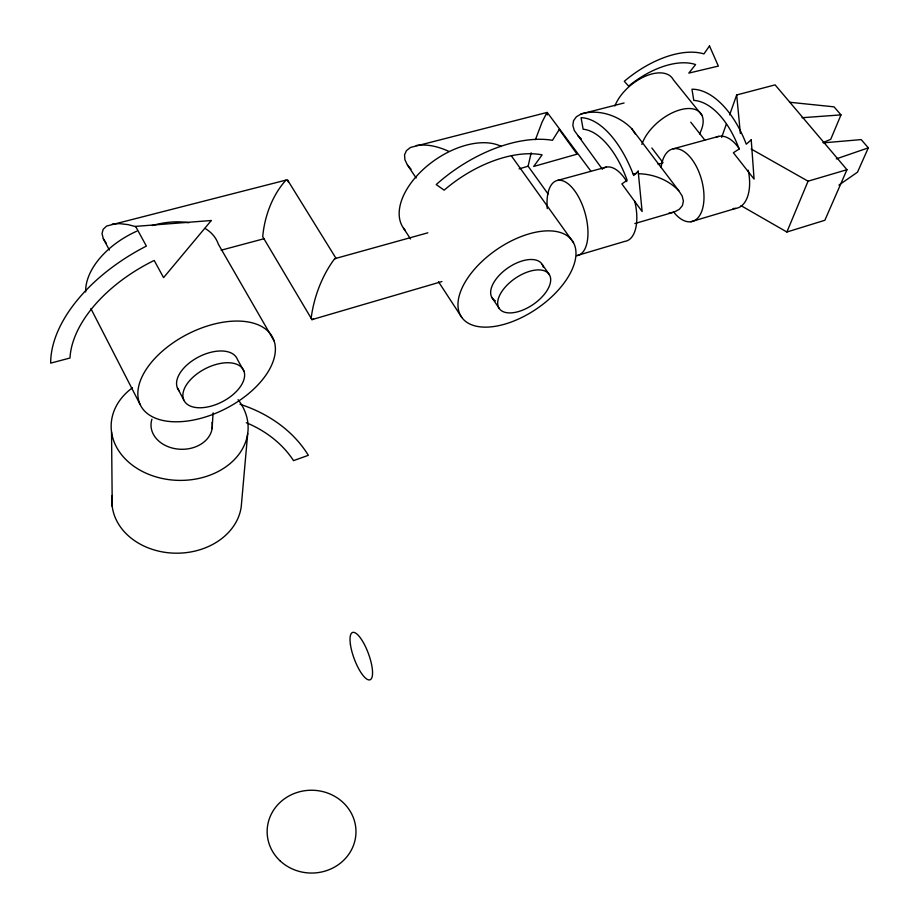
<?xml version="1.0" encoding="UTF-8"?>
<svg xmlns="http://www.w3.org/2000/svg" width="919" height="919" viewBox="0 0 919 919"><rect width="100%" height="100%" fill="white"/><g stroke="black" fill="none" stroke-linecap="round" stroke-linejoin="round"><path stroke-width="1.38" d="M548.115 194.001L528.115 166.201L531.159 152.807M212.117 428.61L213.093 412.872M547.322 114.944L547.023 112.451L410.414 147.477L406.428 150.659L404.555 154.84L404.9 159.734L407.427 164.983L416.135 177.964M247.716 433.469L241.226 506.806A64.881 52.222 -0.1 0 1 169.716 552.893A64.881 52.222 -0.1 0 1 112.233 495.513M535.444 139.631L542.13 121.986L547.023 112.451M721.656 137.379L726.343 124.122M729.64 114.841L736.682 94.956L775.108 84.881L846.962 169.705L824.86 220.273L786.882 232.013L741.001 205.638M786.882 232.013L808.054 181.181L846.962 169.705M789.559 102.25L834.038 106.845L840.988 114.886L830.73 139.32L822.907 142.617M823.585 142.836L861.195 139.596L868.317 147.856L857.53 172.152L838.932 185.075M427.852 232.806L334.619 258.733C321.949 275.757 313.907 297.055 311.173 318.066L311.955 319.628L441.89 281.559M334.619 258.733L336.101 258.469L287.647 180.181L286.004 180.101C272.288 195.184 264.5 216.493 262.719 236.688L311.955 319.628L313.551 319.077M624.081 102.974L581.107 113.967L576.339 116.828L573.513 120.734L572.836 125.398L574.306 130.498L602.347 169.188M634.834 223.558L674.144 212.059L679.244 209.383L682.403 205.626L683.403 201.043L682.162 195.954L678.727 190.681L631.835 128.752C619.142 115.691 598.889 108.672 581.107 113.967M286.004 180.101L106.627 226.04L103.169 229.279L102.032 233.587L103.296 238.664L109.35 250.037M836.324 158.884L868.317 147.856M690.904 221.743L735.843 208.395M557.615 180.411L606.264 167.109M673.179 148.821L718.635 136.391M221.169 250.186L264.04 238.722M519.109 168.889L528.115 166.201M668.802 213.197L674.144 212.059M416.238 145.512C427.392 143.801 438.662 146.707 448.771 151.348M802.011 117.735L840.988 114.886M112.21 224.11L119.527 223.627L128.086 224.627L135.966 226.706M633.248 173.852L635.868 173.794M638.498 173.737C653.317 174.001 668.423 179.848 678.727 190.681M751.214 149.027L808.054 181.181M577.833 135.702L581.382 138.999M407.427 164.983L411.034 169.211M701.817 115.082L673.317 79.746A36.358 20.321 -39.3 0 0 644.564 76.553A36.358 20.321 -39.3 0 0 614.868 105.961M690.755 122.17L704.793 140.067M651.847 147.982L663.036 162.709M547.506 112.807L590.676 170.865M511.423 155.943L573.445 242.605A67.259 35.726 -34.5 0 1 503.612 324.476A67.259 35.726 -34.5 0 1 473.882 269.933A67.259 35.726 -34.5 0 1 573.445 242.605M542.21 264.442L549.424 274.781A30.235 15.853 -34.4 0 1 518.569 311.552A30.235 15.853 -34.4 0 1 504.565 287.877A30.235 15.853 -34.4 0 1 549.424 274.781M492.193 297.963L499.201 308.428M631.835 128.752L635.27 134.025M403.556 228.257L410.552 238.963M438.501 281.765L461.786 317.434M103.296 238.664L106.133 243.053M274.172 341.087A74.278 41.837 -27.2 0 0 161.675 351.77A74.278 41.837 -27.2 0 0 184.007 421.419A74.278 41.837 -27.2 0 0 274.172 341.087L218.354 244.213A71.556 44.181 -26.1 0 0 204.971 228.371M243.972 371.196A33.394 18.575 -27.3 0 0 193.185 377.031A33.394 18.575 -27.3 0 0 204.064 407.519A33.394 18.575 -27.3 0 0 243.972 371.196L237.47 359.57A33.256 18.702 -27.2 0 0 197.596 357.502A33.256 18.702 -27.2 0 0 179.446 391.103M177.436 388.002L183.731 399.845M90.889 308.589L140.147 404.532M287.647 180.181L288.474 182.226M736.682 94.956L740.369 133.45M111.532 431.953L112.244 506.541M238.09 399.685A68.5 53.428 1.4 0 1 219.365 470.873A68.5 53.428 1.4 0 1 126.788 460.442A68.5 53.428 1.4 0 1 132.439 387.784M212.048 422.384A30.683 23.928 1.5 0 1 179.975 449.242A30.683 23.928 1.5 0 1 151.934 419.179M85.639 291.966A71.556 44.181 -26.1 0 1 136.828 231.163M152.255 225.534A71.556 44.181 -26.1 0 1 188.832 222.743M246.292 422.706A109.258 88.121 0.9 0 1 293.517 460.637L308.324 455.319A128.752 103.755 0.7 0 0 240.043 404.268M547.264 208.624A38.874 18.265 74.3 0 1 562.244 180.641A38.874 18.265 74.3 0 1 586.644 219.698A38.874 18.265 74.3 0 1 576.661 255.666L624.759 241.387A38.322 18.977 74.5 0 0 634.707 201.192M602.818 168.568A38.322 18.977 74.5 0 1 626.747 181.571M641.876 144.409A36.898 19.804 -39 0 1 683.633 109.016A36.898 19.804 -39 0 1 699.531 133.898M661.703 163.398A36.898 19.804 -39 0 1 657.981 164.042M748.215 170.199A37.059 20.528 75.1 0 1 733.121 208.475M716.085 137.253A37.059 20.528 75.1 0 1 739.358 148.844M661.152 167.522A37.564 19.919 74.8 0 1 687.561 154.392A37.564 19.919 74.8 0 1 702.989 207.005A37.564 19.919 74.8 0 1 674.535 213.151M495.341 300.812A30.12 15.979 -34.4 0 1 507.472 268.222A30.12 15.979 -34.4 0 1 543.244 267.084M405.348 230.451A64.973 37.966 -34.6 0 1 425.29 167.568A64.973 37.966 -34.6 0 1 501.303 146.454M559.257 129.51L552.48 140.297A111.716 62.745 -34.8 0 0 436.215 184.57L444.153 190.153A94.852 53.291 -34.7 0 1 542.118 154.852L533.686 166.454L577.075 154.162L559.257 129.51M709.502 45.95L703.931 53.899A81.446 44.801 -39.2 0 0 624.3 81.297L628.619 86.122A69.155 38.058 -39.2 0 1 695.591 64.56L688.813 73.095L718.348 66.099L709.502 45.95M211.29 220.514L163.571 277.63L154.197 260.445A122.813 72.107 -26.8 0 0 69.993 358.019L50.683 363.131A144.846 85.237 -26.9 0 1 146.374 246.097L135.621 226.373L211.29 220.514M638.154 171.152L633.673 175.518A86.478 42.056 74.6 0 0 581.061 117.701L583.14 129.223A73.336 35.623 74.6 0 1 627.137 180.273L621.887 183.915L642.117 211.508L638.154 171.152M751.225 139.814L746.285 144.203A83.698 45.49 75.1 0 0 691.961 89.223L693.788 100.412A70.981 38.541 75.1 0 1 739.14 149.027L733.385 152.738L754.074 179.09L751.225 139.814M280.249 860.988A44.422 41.412 0.4 0 0 354.504 842.264A44.422 41.412 0.4 0 0 299.916 791.673A44.422 41.412 0.4 0 0 280.249 860.988M350.461 644.736A25.238 7.57 69.7 0 0 369.415 679.934A25.238 7.57 69.7 0 0 364.004 643.714A25.238 7.57 69.7 0 0 350.461 644.736"/></g></svg>
